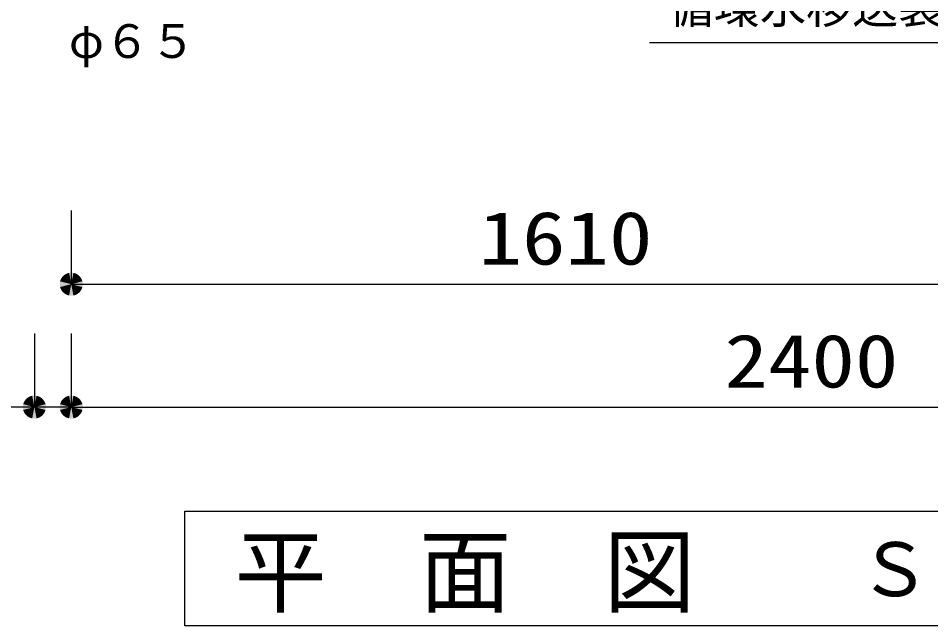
# Model space of a CAD drawing. Units: millimetres, scale not verified. Extents: x -8093 to 8093, y -5792 to 5792.
# Drawn here: x -6055 to -4571, y -744 to 244 of the extents above; entities that cross this region are included whole.
import ezdxf
from ezdxf.enums import TextEntityAlignment as Align

# ---------------------------------------------------------------- set-up
doc = ezdxf.new("R2010")
doc.units = ezdxf.units.MM
doc.header["$LTSCALE"] = 30
doc.layers.add('0-1_00クル-フ-0躯体', color=3, linetype='Continuous', lineweight=25)
doc.layers.add('0-3_00クル-フ-6寸法', color=132, linetype='Continuous', lineweight=25)
doc.styles.add('ＭＳ ゴシック', font='')
doc.styles.get('ＭＳ ゴシック').set_extended_font_data('MS Gothic')

msp = doc.modelspace()

# ---------------------------------------------------------------- linework, layer by layer
at = {"layer": '0-1_00クル-フ-0躯体', "color": 4}
msp.add_line((-4480.71, 204.49), (-5027.97, 204.49), dxfattribs=at)
at = {"layer": '0-1_00クル-フ-0躯体'}
msp.add_lwpolyline([(-5784.55, -558.07), (-3755.22, -558.07), (-3755.22, -744.38), (-5784.55, -744.38)], close=True, dxfattribs=at)
at = {"layer": '0-3_00クル-フ-6寸法', "color": 4}
for p, q in [((-5969.1, -68.51), (-5969.1, -188.51)), ((-5969.1, -188.51), (-4359.1, -188.51)), ((-6029.1, -268.51), (-6029.1, -388.51)), ((-5969.1, -268.51), (-5969.1, -388.51)), ((-5969.1, -268.51), (-5969.1, -388.51)), ((-6029.1, -388.51), (-6212.26, -388.51)), ((-5969.1, -388.51), (-6029.1, -388.51)), ((-5969.1, -388.51), (-3569.1, -388.51))]:
    msp.add_line(p, q, dxfattribs=at)
at = {"layer": '0-3_00クル-フ-6寸法'}
for points in [[(-5969.1, -188.51), (-5985.53, -179.48), (-5984.26, -177.49)], [(-5969.1, -188.51), (-5984.26, -177.49), (-5982.76, -175.67)], [(-5969.1, -188.51), (-5982.76, -175.67), (-5981.05, -174.06)], [(-5969.1, -188.51), (-5981.05, -174.06), (-5979.14, -172.68)], [(-5969.1, -188.51), (-5979.14, -172.68), (-5977.08, -171.54)], [(-5969.1, -188.51), (-5977.08, -171.54), (-5974.89, -170.68)], [(-5969.1, -188.51), (-5974.89, -170.68), (-5972.61, -170.09)], [(-5969.1, -188.51), (-5972.61, -170.09), (-5970.27, -169.8)], [(-5969.1, -188.51), (-5970.27, -169.8), (-5967.92, -169.8)], [(-5969.1, -188.51), (-5967.92, -169.8), (-5965.58, -170.09)], [(-5969.1, -188.51), (-5965.58, -170.09), (-5963.3, -170.68)], [(-5969.1, -188.51), (-5963.3, -170.68), (-5961.11, -171.54)], [(-5969.1, -188.51), (-5961.11, -171.54), (-5959.05, -172.68)], [(-5969.1, -188.51), (-5959.05, -172.68), (-5957.14, -174.06)], [(-5969.1, -188.51), (-5957.14, -174.06), (-5955.43, -175.67)], [(-5969.1, -188.51), (-5955.43, -175.67), (-5953.93, -177.49)], [(-5969.1, -188.51), (-5953.93, -177.49), (-5952.67, -179.48)], [(-5969.1, -188.51), (-5987.85, -188.51), (-5987.7, -186.16)], [(-5969.1, -188.51), (-5987.7, -190.86), (-5987.85, -188.51)], [(-5969.1, -188.51), (-5987.7, -186.16), (-5987.26, -183.85)], [(-5969.1, -188.51), (-5987.26, -193.17), (-5987.7, -190.86)], [(-5969.1, -188.51), (-5987.26, -183.85), (-5986.53, -181.61)], [(-5969.1, -188.51), (-5986.53, -195.41), (-5987.26, -193.17)], [(-5969.1, -188.51), (-5986.53, -181.61), (-5985.53, -179.48)], [(-5969.1, -188.51), (-5985.53, -197.54), (-5986.53, -195.41)], [(-5969.1, -188.51), (-5984.26, -199.53), (-5985.53, -197.54)], [(-5969.1, -188.51), (-5982.76, -201.35), (-5984.26, -199.53)], [(-5969.1, -188.51), (-5981.05, -202.96), (-5982.76, -201.35)], [(-5969.1, -188.51), (-5979.14, -204.34), (-5981.05, -202.96)], [(-5969.1, -188.51), (-5977.08, -205.48), (-5979.14, -204.34)], [(-5969.1, -188.51), (-5974.89, -206.34), (-5977.08, -205.48)], [(-5969.1, -188.51), (-5972.61, -206.93), (-5974.89, -206.34)], [(-5969.1, -188.51), (-5970.27, -207.22), (-5972.61, -206.93)], [(-5969.1, -188.51), (-5967.92, -207.22), (-5970.27, -207.22)], [(-5969.1, -188.51), (-5952.67, -179.48), (-5951.66, -181.61)], [(-5969.1, -188.51), (-5951.66, -181.61), (-5950.93, -183.85)], [(-5969.1, -188.51), (-5950.93, -183.85), (-5950.49, -186.16)], [(-5969.1, -188.51), (-5950.49, -186.16), (-5950.35, -188.51)], [(-5969.1, -188.51), (-5965.58, -206.93), (-5967.92, -207.22)], [(-5969.1, -188.51), (-5963.3, -206.34), (-5965.58, -206.93)], [(-5969.1, -188.51), (-5961.11, -205.48), (-5963.3, -206.34)], [(-5969.1, -188.51), (-5959.05, -204.34), (-5961.11, -205.48)], [(-5969.1, -188.51), (-5957.14, -202.96), (-5959.05, -204.34)], [(-5969.1, -188.51), (-5955.43, -201.35), (-5957.14, -202.96)], [(-5969.1, -188.51), (-5953.93, -199.53), (-5955.43, -201.35)], [(-5969.1, -188.51), (-5952.67, -197.54), (-5953.93, -199.53)], [(-5969.1, -188.51), (-5951.66, -195.41), (-5952.67, -197.54)], [(-5969.1, -188.51), (-5950.93, -193.17), (-5951.66, -195.41)], [(-5969.1, -188.51), (-5950.49, -190.86), (-5950.93, -193.17)], [(-5969.1, -188.51), (-5950.35, -188.51), (-5950.49, -190.86)], [(-6029.1, -388.51), (-6037.08, -371.54), (-6034.89, -370.68)], [(-6029.1, -388.51), (-6034.89, -370.68), (-6032.61, -370.09)], [(-6029.1, -388.51), (-6032.61, -370.09), (-6030.27, -369.8)], [(-6029.1, -388.51), (-6030.27, -369.8), (-6027.92, -369.8)], [(-6029.1, -388.51), (-6027.92, -369.8), (-6025.58, -370.09)], [(-6029.1, -388.51), (-6025.58, -370.09), (-6023.3, -370.68)], [(-6029.1, -388.51), (-6023.3, -370.68), (-6021.11, -371.54)], [(-5969.1, -388.51), (-5977.08, -371.54), (-5974.89, -370.68)], [(-5969.1, -388.51), (-5977.08, -371.54), (-5974.89, -370.68)], [(-5969.1, -388.51), (-5974.89, -370.68), (-5972.61, -370.09)], [(-5969.1, -388.51), (-5974.89, -370.68), (-5972.61, -370.09)], [(-5969.1, -388.51), (-5972.61, -370.09), (-5970.27, -369.8)], [(-5969.1, -388.51), (-5972.61, -370.09), (-5970.27, -369.8)], [(-5969.1, -388.51), (-5970.27, -369.8), (-5967.92, -369.8)], [(-5969.1, -388.51), (-5970.27, -369.8), (-5967.92, -369.8)], [(-5969.1, -388.51), (-5967.92, -369.8), (-5965.58, -370.09)], [(-5969.1, -388.51), (-5967.92, -369.8), (-5965.58, -370.09)], [(-5969.1, -388.51), (-5965.58, -370.09), (-5963.3, -370.68)], [(-5969.1, -388.51), (-5965.58, -370.09), (-5963.3, -370.68)], [(-5969.1, -388.51), (-5963.3, -370.68), (-5961.11, -371.54)], [(-5969.1, -388.51), (-5963.3, -370.68), (-5961.11, -371.54)], [(-6029.1, -388.51), (-6047.7, -386.16), (-6047.26, -383.85)], [(-6029.1, -388.51), (-6047.26, -383.85), (-6046.53, -381.61)], [(-6029.1, -388.51), (-6046.53, -381.61), (-6045.53, -379.48)], [(-6029.1, -388.51), (-6045.53, -379.48), (-6044.26, -377.49)], [(-6029.1, -388.51), (-6044.26, -377.49), (-6042.76, -375.67)], [(-6029.1, -388.51), (-6042.76, -375.67), (-6041.05, -374.06)], [(-6029.1, -388.51), (-6041.05, -374.06), (-6039.14, -372.68)], [(-6029.1, -388.51), (-6039.14, -372.68), (-6037.08, -371.54)], [(-6029.1, -388.51), (-6021.11, -371.54), (-6019.05, -372.68)], [(-6029.1, -388.51), (-6019.05, -372.68), (-6017.14, -374.06)], [(-6029.1, -388.51), (-6017.14, -374.06), (-6015.43, -375.67)], [(-6029.1, -388.51), (-6015.43, -375.67), (-6013.93, -377.49)], [(-6029.1, -388.51), (-6013.93, -377.49), (-6012.67, -379.48)], [(-6029.1, -388.51), (-6012.67, -379.48), (-6011.66, -381.61)], [(-6029.1, -388.51), (-6011.66, -381.61), (-6010.93, -383.85)], [(-6029.1, -388.51), (-6010.93, -383.85), (-6010.49, -386.16)], [(-5969.1, -388.51), (-5987.7, -386.16), (-5987.26, -383.85)], [(-5969.1, -388.51), (-5987.7, -386.16), (-5987.26, -383.85)], [(-5969.1, -388.51), (-5987.26, -383.85), (-5986.53, -381.61)], [(-5969.1, -388.51), (-5987.26, -383.85), (-5986.53, -381.61)], [(-5969.1, -388.51), (-5986.53, -381.61), (-5985.53, -379.48)], [(-5969.1, -388.51), (-5986.53, -381.61), (-5985.53, -379.48)], [(-5969.1, -388.51), (-5985.53, -379.48), (-5984.26, -377.49)], [(-5969.1, -388.51), (-5985.53, -379.48), (-5984.26, -377.49)], [(-5969.1, -388.51), (-5984.26, -377.49), (-5982.76, -375.67)], [(-5969.1, -388.51), (-5984.26, -377.49), (-5982.76, -375.67)], [(-5969.1, -388.51), (-5982.76, -375.67), (-5981.05, -374.06)], [(-5969.1, -388.51), (-5982.76, -375.67), (-5981.05, -374.06)], [(-5969.1, -388.51), (-5981.05, -374.06), (-5979.14, -372.68)], [(-5969.1, -388.51), (-5981.05, -374.06), (-5979.14, -372.68)], [(-5969.1, -388.51), (-5979.14, -372.68), (-5977.08, -371.54)], [(-5969.1, -388.51), (-5979.14, -372.68), (-5977.08, -371.54)], [(-5969.1, -388.51), (-5961.11, -371.54), (-5959.05, -372.68)], [(-5969.1, -388.51), (-5961.11, -371.54), (-5959.05, -372.68)], [(-5969.1, -388.51), (-5959.05, -372.68), (-5957.14, -374.06)], [(-5969.1, -388.51), (-5959.05, -372.68), (-5957.14, -374.06)], [(-5969.1, -388.51), (-5957.14, -374.06), (-5955.43, -375.67)], [(-5969.1, -388.51), (-5957.14, -374.06), (-5955.43, -375.67)], [(-5969.1, -388.51), (-5955.43, -375.67), (-5953.93, -377.49)], [(-5969.1, -388.51), (-5955.43, -375.67), (-5953.93, -377.49)], [(-5969.1, -388.51), (-5953.93, -377.49), (-5952.67, -379.48)], [(-5969.1, -388.51), (-5953.93, -377.49), (-5952.67, -379.48)], [(-5969.1, -388.51), (-5952.67, -379.48), (-5951.66, -381.61)], [(-5969.1, -388.51), (-5952.67, -379.48), (-5951.66, -381.61)], [(-5969.1, -388.51), (-5951.66, -381.61), (-5950.93, -383.85)], [(-5969.1, -388.51), (-5951.66, -381.61), (-5950.93, -383.85)], [(-5969.1, -388.51), (-5950.93, -383.85), (-5950.49, -386.16)], [(-5969.1, -388.51), (-5950.93, -383.85), (-5950.49, -386.16)], [(-6029.1, -388.51), (-6047.85, -388.51), (-6047.7, -386.16)], [(-6029.1, -388.51), (-6047.7, -390.86), (-6047.85, -388.51)], [(-6029.1, -388.51), (-6047.26, -393.17), (-6047.7, -390.86)], [(-6029.1, -388.51), (-6046.53, -395.41), (-6047.26, -393.17)], [(-6029.1, -388.51), (-6045.53, -397.54), (-6046.53, -395.41)], [(-6029.1, -388.51), (-6044.26, -399.53), (-6045.53, -397.54)], [(-6029.1, -388.51), (-6042.76, -401.35), (-6044.26, -399.53)], [(-6029.1, -388.51), (-6041.05, -402.96), (-6042.76, -401.35)], [(-6029.1, -388.51), (-6039.14, -404.34), (-6041.05, -402.96)], [(-6029.1, -388.51), (-6037.08, -405.48), (-6039.14, -404.34)], [(-6029.1, -388.51), (-6034.89, -406.34), (-6037.08, -405.48)], [(-6029.1, -388.51), (-6032.61, -406.93), (-6034.89, -406.34)], [(-6029.1, -388.51), (-6030.27, -407.22), (-6032.61, -406.93)], [(-6029.1, -388.51), (-6027.92, -407.22), (-6030.27, -407.22)], [(-6029.1, -388.51), (-6010.49, -386.16), (-6010.35, -388.51)], [(-6029.1, -388.51), (-6025.58, -406.93), (-6027.92, -407.22)], [(-6029.1, -388.51), (-6023.3, -406.34), (-6025.58, -406.93)], [(-6029.1, -388.51), (-6021.11, -405.48), (-6023.3, -406.34)], [(-6029.1, -388.51), (-6019.05, -404.34), (-6021.11, -405.48)], [(-6029.1, -388.51), (-6017.14, -402.96), (-6019.05, -404.34)], [(-6029.1, -388.51), (-6015.43, -401.35), (-6017.14, -402.96)], [(-6029.1, -388.51), (-6013.93, -399.53), (-6015.43, -401.35)], [(-6029.1, -388.51), (-6012.67, -397.54), (-6013.93, -399.53)], [(-6029.1, -388.51), (-6011.66, -395.41), (-6012.67, -397.54)], [(-6029.1, -388.51), (-6010.93, -393.17), (-6011.66, -395.41)], [(-6029.1, -388.51), (-6010.49, -390.86), (-6010.93, -393.17)], [(-6029.1, -388.51), (-6010.35, -388.51), (-6010.49, -390.86)], [(-5969.1, -388.51), (-5987.85, -388.51), (-5987.7, -386.16)], [(-5969.1, -388.51), (-5987.85, -388.51), (-5987.7, -386.16)], [(-5969.1, -388.51), (-5987.7, -390.86), (-5987.85, -388.51)], [(-5969.1, -388.51), (-5987.7, -390.86), (-5987.85, -388.51)], [(-5969.1, -388.51), (-5987.26, -393.17), (-5987.7, -390.86)], [(-5969.1, -388.51), (-5987.26, -393.17), (-5987.7, -390.86)], [(-5969.1, -388.51), (-5986.53, -395.41), (-5987.26, -393.17)], [(-5969.1, -388.51), (-5986.53, -395.41), (-5987.26, -393.17)], [(-5969.1, -388.51), (-5985.53, -397.54), (-5986.53, -395.41)], [(-5969.1, -388.51), (-5985.53, -397.54), (-5986.53, -395.41)], [(-5969.1, -388.51), (-5984.26, -399.53), (-5985.53, -397.54)], [(-5969.1, -388.51), (-5984.26, -399.53), (-5985.53, -397.54)], [(-5969.1, -388.51), (-5982.76, -401.35), (-5984.26, -399.53)], [(-5969.1, -388.51), (-5982.76, -401.35), (-5984.26, -399.53)], [(-5969.1, -388.51), (-5981.05, -402.96), (-5982.76, -401.35)], [(-5969.1, -388.51), (-5981.05, -402.96), (-5982.76, -401.35)], [(-5969.1, -388.51), (-5979.14, -404.34), (-5981.05, -402.96)], [(-5969.1, -388.51), (-5979.14, -404.34), (-5981.05, -402.96)], [(-5969.1, -388.51), (-5977.08, -405.48), (-5979.14, -404.34)], [(-5969.1, -388.51), (-5977.08, -405.48), (-5979.14, -404.34)], [(-5969.1, -388.51), (-5974.89, -406.34), (-5977.08, -405.48)], [(-5969.1, -388.51), (-5974.89, -406.34), (-5977.08, -405.48)], [(-5969.1, -388.51), (-5972.61, -406.93), (-5974.89, -406.34)], [(-5969.1, -388.51), (-5972.61, -406.93), (-5974.89, -406.34)], [(-5969.1, -388.51), (-5970.27, -407.22), (-5972.61, -406.93)], [(-5969.1, -388.51), (-5970.27, -407.22), (-5972.61, -406.93)], [(-5969.1, -388.51), (-5967.92, -407.22), (-5970.27, -407.22)], [(-5969.1, -388.51), (-5967.92, -407.22), (-5970.27, -407.22)], [(-5969.1, -388.51), (-5950.49, -386.16), (-5950.35, -388.51)], [(-5969.1, -388.51), (-5950.49, -386.16), (-5950.35, -388.51)], [(-5969.1, -388.51), (-5965.58, -406.93), (-5967.92, -407.22)], [(-5969.1, -388.51), (-5963.3, -406.34), (-5965.58, -406.93)], [(-5969.1, -388.51), (-5961.11, -405.48), (-5963.3, -406.34)], [(-5969.1, -388.51), (-5959.05, -404.34), (-5961.11, -405.48)], [(-5969.1, -388.51), (-5957.14, -402.96), (-5959.05, -404.34)], [(-5969.1, -388.51), (-5955.43, -401.35), (-5957.14, -402.96)], [(-5969.1, -388.51), (-5953.93, -399.53), (-5955.43, -401.35)], [(-5969.1, -388.51), (-5952.67, -397.54), (-5953.93, -399.53)], [(-5969.1, -388.51), (-5951.66, -395.41), (-5952.67, -397.54)], [(-5969.1, -388.51), (-5950.93, -393.17), (-5951.66, -395.41)], [(-5969.1, -388.51), (-5950.49, -390.86), (-5950.93, -393.17)], [(-5969.1, -388.51), (-5950.35, -388.51), (-5950.49, -390.86)], [(-5969.1, -388.51), (-5965.58, -406.93), (-5967.92, -407.22)], [(-5969.1, -388.51), (-5963.3, -406.34), (-5965.58, -406.93)], [(-5969.1, -388.51), (-5961.11, -405.48), (-5963.3, -406.34)], [(-5969.1, -388.51), (-5959.05, -404.34), (-5961.11, -405.48)], [(-5969.1, -388.51), (-5957.14, -402.96), (-5959.05, -404.34)], [(-5969.1, -388.51), (-5955.43, -401.35), (-5957.14, -402.96)], [(-5969.1, -388.51), (-5953.93, -399.53), (-5955.43, -401.35)], [(-5969.1, -388.51), (-5952.67, -397.54), (-5953.93, -399.53)], [(-5969.1, -388.51), (-5951.66, -395.41), (-5952.67, -397.54)], [(-5969.1, -388.51), (-5950.93, -393.17), (-5951.66, -395.41)], [(-5969.1, -388.51), (-5950.49, -390.86), (-5950.93, -393.17)], [(-5969.1, -388.51), (-5950.35, -388.51), (-5950.49, -390.86)]]:
    msp.add_solid(points, dxfattribs=at)

# ---------------------------------------------------------------- texts
at = {"layer": '0-1_00クル-フ-0躯体', "color": 4, "style": 'ＭＳ ゴシック'}
for s, height, p in [('循環水移送装置', 54.99, (-4998.57, 219.39)), ('φ６５', 54.99, (-5972.86, 163.12)), ('平\u3000面\u3000図', 110, (-5703.31, -744.34)), ('Ｓ＝１／３０', 87.98, (-4689.75, -722.67))]:
    msp.add_text(s, height=height, dxfattribs=at).set_placement(p, align=Align.BOTTOM_LEFT)
at = {"layer": '0-3_00クル-フ-6寸法', "color": 3, "style": 'ＭＳ ゴシック', "width": 1.2}
for s, p in [('1610', (-5306.38, -182.66)), ('2400', (-4906.24, -382.66))]:
    msp.add_text(s, height=86.66, dxfattribs=at).set_placement(p, align=Align.BOTTOM_LEFT)

doc.saveas('drawing.dxf')
